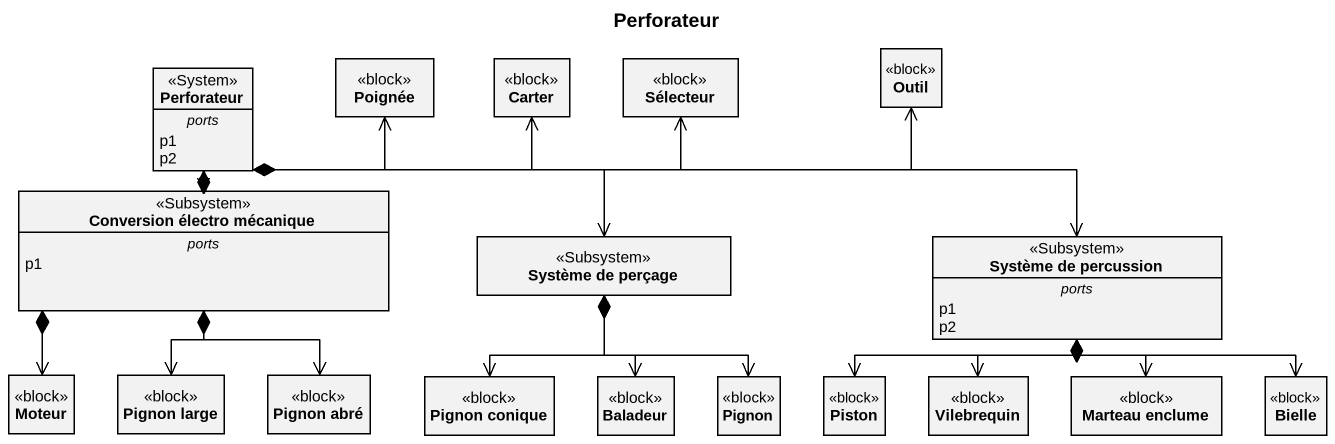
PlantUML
@startuml
title Perforateur
hide circle
hide empty members
class Perforateur <<System>> {
  -- ports --
  p1
  p2
}
class Poignée <<block>>
class Carter <<block>>
class Sélecteur <<block>>
class Outil <<block>>
class "Conversion électro mécanique" as Conversion_électro_mécanique <<Subsystem>> {
  -- ports --
  p1
}
class "Système de perçage" as Système_de_perçage <<Subsystem>>
class "Système de percussion" as Système_de_percussion <<Subsystem>> {
  -- ports --
  p1
  p2
}
class Moteur <<block>>
class "Pignon large" as Pignon_large <<block>>
class "Pignon abré" as Pignon_abré <<block>>
class "Pignon conique" as Pignon_conique <<block>>
class Baladeur <<block>>
class Pignon <<block>>
class Piston <<block>>
class Vilebrequin <<block>>
class "Marteau enclume" as Marteau_enclume <<block>>
class Bielle <<block>>
Perforateur *-right-> Poignée
Perforateur *-right-> Carter
Perforateur *-right-> Sélecteur
Perforateur *-right-> Outil
Perforateur *--> Conversion_électro_mécanique
Perforateur *-right-> Système_de_perçage
Perforateur *-right-> Système_de_percussion
Conversion_électro_mécanique *--> Moteur
Conversion_électro_mécanique *--> Pignon_large
Conversion_électro_mécanique *--> Pignon_abré
Système_de_perçage *--> Pignon_conique
Système_de_perçage *--> Baladeur
Système_de_perçage *--> Pignon
Système_de_percussion *-left-> Piston
Système_de_percussion *--> Vilebrequin
Système_de_percussion *--> Marteau_enclume
Système_de_percussion *-right-> Bielle
@enduml
